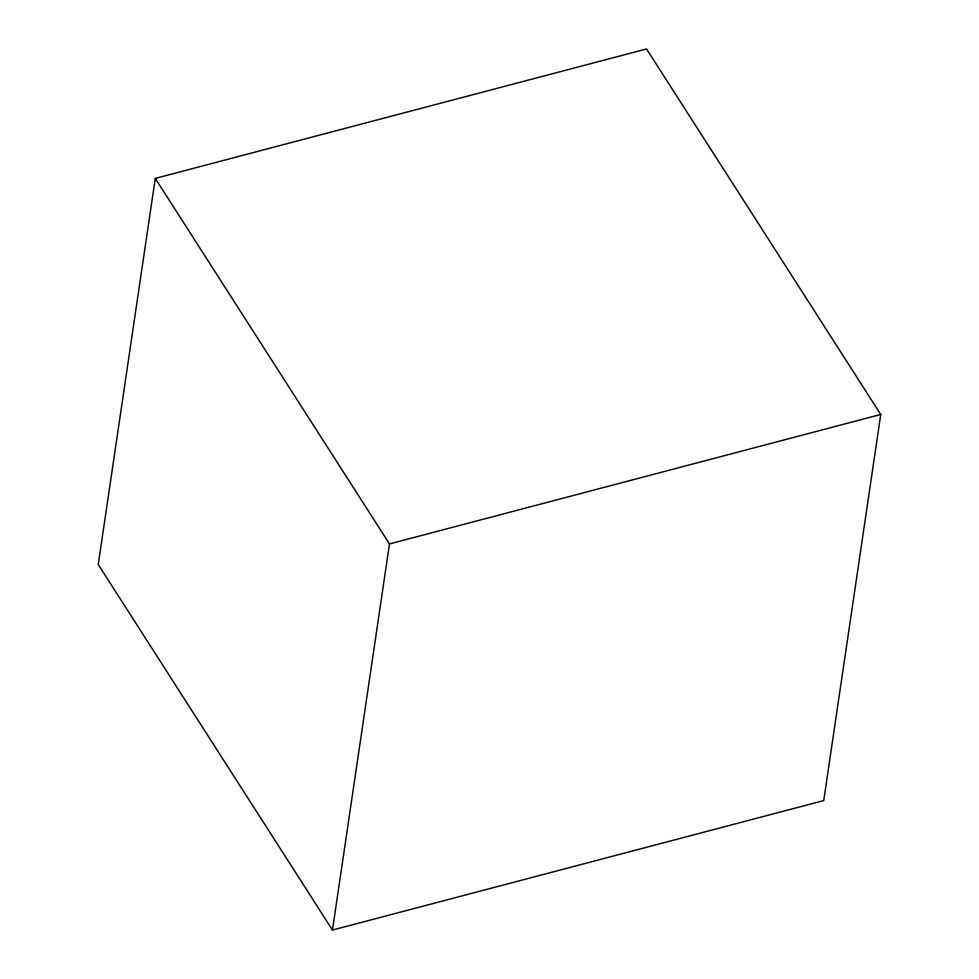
<?xml version="1.0" encoding="UTF-8"?>
<svg xmlns="http://www.w3.org/2000/svg" width="979" height="979" viewBox="0 0 979 979"><rect width="100%" height="100%" fill="white"/><g stroke="black" fill="none" stroke-linecap="round" stroke-linejoin="round"><path stroke-width="1.47" d="M155.269 178.411L98.243 564.528L332.468 930.05L823.731 800.589L880.757 414.472L646.532 48.95L155.269 178.411L389.483 543.932L332.468 930.05M389.483 543.932L880.757 414.472"/></g></svg>
